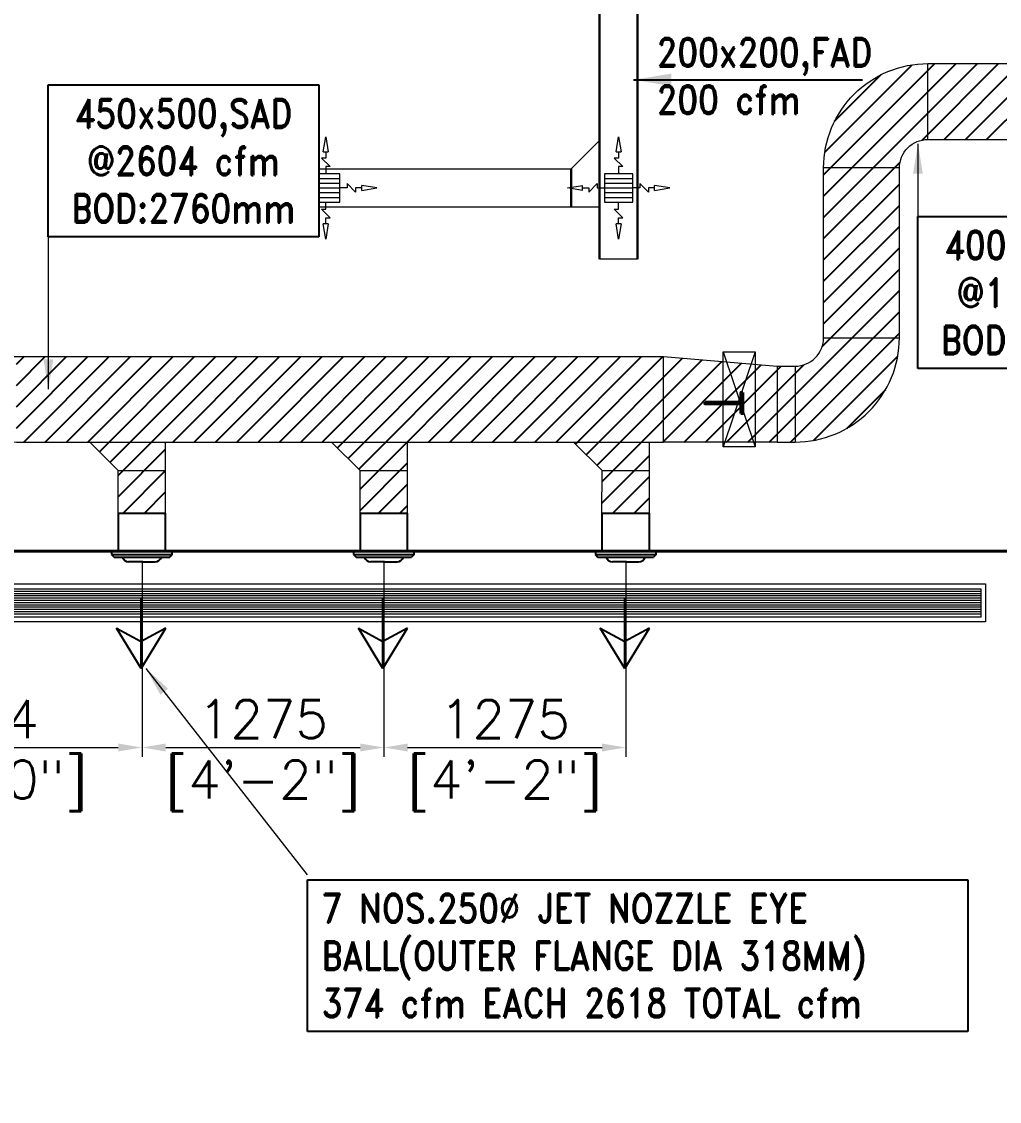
# Model space of a CAD drawing. Header units: millimetres. Extents: x -330573 to 5697, y 22061 to 198972.
# Drawn here: x -84894 to -79740, y 187681 to 193373 of the extents above; entities that cross this region are included whole.
import ezdxf

# ---------------------------------------------------------------- set-up
doc = ezdxf.new("R2010")
doc.units = ezdxf.units.MM
for name, color, linetype, lineweight in [('VL-AC-ACCOUSTIC INSULATION', 32, 'Continuous', 25), ('VL-AC-DIM', 20, 'Continuous', 25), ('VL-AC-FA', 3, 'Continuous', 18), ('VL-AC-FA_TEXT_50', 7, 'Continuous', 18), ('VL-AC-FAT', 3, 'Continuous', 18), ('VL-AC-RAT', 1, 'Continuous', 5), ('VL-AC-SA', 6, 'Continuous', 5), ('VL-AC-SA_TEXT_50', 7, 'Continuous', 25), ('VL-AC-SAT', 72, 'Continuous', 25), ('VL-AC-WALL CUTOUT', 7, 'Continuous', 18), ('VL-FC', 21, 'Continuous', 18)]:
    doc.layers.add(name, color=color, linetype=linetype, lineweight=lineweight)
doc.styles.add('ROMANS', font='romans.shx', dxfattribs={"height": 200})
doc.styles.add('VOLTAS - ROMAND', font='romand.shx', dxfattribs={"width": 0.85})
doc.dimstyles.new('VL_DIM', dxfattribs={"dimscale": 1.25, "dimtxt": 200, "dimasz": 125, "dimexe": 50, "dimexo": 50, "dimgap": 50, "dimtad": 1, "dimdec": 0, "dimrnd": 1, "dimzin": 9, "dimdsep": 46, "dimtxsty": 'ROMANS', "dimcen": 0.09, "dimdle": 35, "dimclrd": 7, "dimclre": 7, "dimclrt": 7, "dimadec": 0, "dimazin": 0, "dimtfac": 1, "dimtdec": 0, "dimtmove": 2, "dimatfit": 3, "dimfxl": 1, "dimtolj": 1, "dimtzin": 0, "dimlwd": 15, "dimlwe": 15, "dimarcsym": 1})
doc.dimstyles.new('VOLTAS', dxfattribs={"dimscale": 100, "dimtxt": 2, "dimasz": 2, "dimexe": 0.5, "dimexo": 0.5, "dimgap": 0.5, "dimtad": 1, "dimdec": 0, "dimzin": 12, "dimdsep": 46, "dimtxsty": 'ROMANS', "dimcen": 10, "dimdle": 100, "dimclrd": 7, "dimclre": 7, "dimclrt": 7, "dimadec": 0, "dimazin": 0, "dimtfac": 1, "dimtdec": 0, "dimtmove": 1, "dimatfit": 3, "dimfxl": 0.18, "dimtolj": 1, "dimtzin": 0, "dimarcsym": 2})

# ---------------------------------------------------------------- blocks, each defined once
blk = doc.blocks.new('TOI-FA-GRILL')
at = {"layer": 'VL-AC-FAT', "linetype": 'ByBlock', "lineweight": 0}
for p, q in [((-13.4, 189.4), (13.3, 189.4)), ((-189.4, -13.3), (-189.4, 13.3)), ((189.4, -13.3), (189.4, 13.4)), ((13.4, -189.4), (-13.3, -189.4))]:
    blk.add_line(p, q, dxfattribs=at)
at = {"layer": 'VL-AC-FAT', "color": 8, "linetype": 'ByBlock', "lineweight": 0}
for p, q in [((-75, 50), (75, 50)), ((-75, 25), (75, 25)), ((-75, 0), (75, 0)), ((-75, -25), (75, -25)), ((-75, -50), (75, -50))]:
    blk.add_line(p, q, dxfattribs=at)
at = {"layer": 'VL-AC-FAT', "linetype": 'ByBlock', "lineweight": 0}
for points in [[(-13.4, 189.4), (0, 269.4), (13.3, 189.4)], [(0, 189.4), (-0.1, 157.2), (-23.1, 157.2), (22.9, 112.4), (-0.1, 112.4), (-0.1, 75)], [(-189.4, -13.3), (-269.4, 0), (-189.4, 13.3)], [(-189.4, 0), (-157.2, 0), (-157.2, -23), (-112.4, 23), (-112.4, 0), (-75, 0)], [(189.4, 0.1), (157.2, 0), (157.2, -23), (112.4, 23), (112.4, 0), (75, 0)], [(189.4, -13.3), (269.4, 0.1), (189.4, 13.4)], [(0, -189.4), (0.1, -157.2), (23.1, -157.2), (-22.9, -112.4), (0.1, -112.4), (0.1, -75)], [(13.4, -189.4), (0, -269.4), (-13.3, -189.4)]]:
    blk.add_lwpolyline(points, dxfattribs=at)
blk.add_lwpolyline([(-75, -75), (75, -75), (75, 75), (-75, 75)], close=True, dxfattribs=at)
blk = doc.blocks.new('*U105')
at = {"color": 8}
for p, q in [((30, 66), (31571.2, 66)), ((30, 54), (31571.2, 54)), ((30, 42), (31571.2, 42)), ((30, 30), (31571.2, 30)), ((30, 18), (31571.2, 18)), ((30, 6), (31571.2, 6)), ((30, -6), (31571.2, -6)), ((30, -18), (31571.2, -18)), ((30, -30), (31571.2, -30)), ((30, -42), (31571.2, -42)), ((30, -54), (31571.2, -54))]:
    blk.add_line(p, q, dxfattribs=at)
for points in [[(5.2, 105), (5.3, -95), (31596.5, -95), (31596.4, 105)], [(30, 80), (30.1, -70), (31571.2, -70), (31571.2, 80)]]:
    blk.add_lwpolyline(points, close=True)
blk = doc.blocks.new('*D183')
at = {"layer": 'Defpoints', "color": 0, "transparency": 16777216}
for p in [(-86033.2, 190579.8), (-84259, 190579.8), (-84259, 189546.6)]:
    blk.add_point(p, dxfattribs=at)
at = {"layer": 'VL-AC-DIM', "color": 7, "lineweight": 15, "transparency": 16777216}
for p, q in [((-86033.2, 190529.8), (-86033.2, 189496.6)), ((-84259, 190529.8), (-84259, 189496.6)), ((-85908.2, 189546.6), (-84384, 189546.6))]:
    blk.add_line(p, q, dxfattribs=at)
at = {"layer": 'VL-AC-DIM', "color": 7, "transparency": 16777216}
for points in [[(-85908.2, 189567.4), (-85908.2, 189525.7), (-86033.2, 189546.6)], [(-84384, 189567.4), (-84384, 189525.7), (-84259, 189546.6)]]:
    blk.add_solid(points, dxfattribs=at)
at = {"layer": 'VL-AC-DIM', "color": 7, "transparency": 16777216, "char_height": 200, "attachment_point": 5, "style": 'ROMANS'}
for s, insert in [('\\A1;1774', (-85146.1, 189696.6)), ('\\A1;[5\'-10"]', (-85146.1, 189344.2))]:
    blk.add_mtext(s, dxfattribs=dict(at, insert=insert))
blk = doc.blocks.new('*D184')
at = {"layer": 'Defpoints', "color": 0, "transparency": 16777216}
for p in [(-84259, 190579.8), (-82984, 190579.8), (-82984, 189546.6)]:
    blk.add_point(p, dxfattribs=at)
at = {"layer": 'VL-AC-DIM', "color": 7, "lineweight": 15, "transparency": 16777216}
for p, q in [((-84259, 190529.8), (-84259, 189496.6)), ((-82984, 190529.8), (-82984, 189496.6)), ((-84134, 189546.6), (-83109, 189546.6))]:
    blk.add_line(p, q, dxfattribs=at)
at = {"layer": 'VL-AC-DIM', "color": 7, "transparency": 16777216}
for points in [[(-84134, 189567.4), (-84134, 189525.7), (-84259, 189546.6)], [(-83109, 189567.4), (-83109, 189525.7), (-82984, 189546.6)]]:
    blk.add_solid(points, dxfattribs=at)
at = {"layer": 'VL-AC-DIM', "color": 7, "transparency": 16777216, "char_height": 200, "attachment_point": 5, "style": 'ROMANS'}
for s, insert in [('\\A1;1275', (-83621.5, 189696.6)), ('\\A1;[4\'-2"]', (-83621.5, 189344.2))]:
    blk.add_mtext(s, dxfattribs=dict(at, insert=insert))
blk = doc.blocks.new('*D185')
at = {"layer": 'Defpoints', "color": 0, "transparency": 16777216}
for p in [(-82984, 190579.8), (-81709, 190579.8), (-81709, 189546.6)]:
    blk.add_point(p, dxfattribs=at)
at = {"layer": 'VL-AC-DIM', "color": 7, "lineweight": 15, "transparency": 16777216}
for p, q in [((-82984, 190529.8), (-82984, 189496.6)), ((-81709, 190529.8), (-81709, 189496.6)), ((-82859, 189546.6), (-81834, 189546.6))]:
    blk.add_line(p, q, dxfattribs=at)
at = {"layer": 'VL-AC-DIM', "color": 7, "transparency": 16777216}
for points in [[(-82859, 189567.4), (-82859, 189525.7), (-82984, 189546.6)], [(-81834, 189567.4), (-81834, 189525.7), (-81709, 189546.6)]]:
    blk.add_solid(points, dxfattribs=at)
at = {"layer": 'VL-AC-DIM', "color": 7, "transparency": 16777216, "char_height": 200, "attachment_point": 5, "style": 'ROMANS'}
for s, insert in [('\\A1;1275', (-82346.5, 189696.6)), ('\\A1;[4\'-2"]', (-82346.5, 189344.2))]:
    blk.add_mtext(s, dxfattribs=dict(at, insert=insert))
blk = doc.blocks.new('VL SA JET NOZZEL')
at = {"layer": 'VL-AC-SAT'}
for p, q in [((4.4, 562.5, 0), (-125.3, 349.6, 0)), ((4.4, 562.5, 0), (4.4, 191.9, 0)), ((4.4, 191.9, 0), (4.4, 562.5, 0)), ((4.4, 562.5, 0), (134.2, 349.6, 0)), ((4.4, 562.5, 0), (4.4, 191.9, 0)), ((4.4, 191.9, 0), (4.4, 562.5, 0)), ((-125.3, 349.6, 0), (4.4, 418.7, 0)), ((134.2, 349.6, 0), (4.4, 418.7, 0)), ((0, 0), (-70, 0)), ((0, 0), (70, 0)), ((-160, -40), (-146.6, -25)), ((160, -40), (-160, -40)), ((160, -40), (146.6, -25))]:
    blk.add_line(p, q, dxfattribs=at)
for points in [[(-160, -40), (-160, -55), (160, -55), (160, -40)], [(146.6, -25), (-146.6, -25)]]:
    blk.add_lwpolyline(points, dxfattribs=at)
at = {"layer": 'VL-AC-SAT', "elevation": 0}
blk.add_lwpolyline([(125, -255), (125, -55), (-125, -55), (-125, -255)], close=True, dxfattribs=at)
at = {"layer": 'VL-AC-SAT'}
for centre, start, end in [((-64.1, -42.5), 97.9087, 155.9574), ((64.1, -42.5), 24.0426, 82.0913)]:
    blk.add_arc(centre, 42.9, start, end, dxfattribs=at)

msp = doc.modelspace()

# ---------------------------------------------------------------- linework, layer by layer
at = {"layer": 'VL-AC-FA', "linetype": 'ByBlock', "lineweight": 30}
for points in [[(-81847, 192121.5), (-81847, 193459.9, -0.244219), (-81730.2, 193684.9, -0.244219)], [(-81647, 192121.5), (-81647, 193459.9, -0.414214), (-81572, 193534.9), (-80806.9, 193534.9)]]:
    msp.add_lwpolyline(points, format="xyb", dxfattribs=at)
at = {"layer": 'VL-AC-FA'}
for points in [[(-83565.5, 192596.5), (-81997, 192596.5)], [(-83565.5, 192596.5), (-83565.5, 192396.5)], [(-83565.5, 192396.5), (-81847, 192396.5)]]:
    msp.add_lwpolyline(points, dxfattribs=at)
at = {"layer": 'VL-AC-FA', "linetype": 'ByBlock', "lineweight": 30}
msp.add_lwpolyline([(-81997, 192396.5), (-81997, 192596.5)], dxfattribs=at)
at = {"layer": 'VL-AC-FAT'}
for points in [[(-81997, 192596.5), (-81847, 192746.5)], [(-81647, 192121.5), (-81847, 192121.5)]]:
    msp.add_lwpolyline(points, dxfattribs=at)
at = {"layer": 'VL-AC-SA'}
for points in [[(-85070.6, 193654), (-85070.6, 191756.9, 0.414214), (-84920.6, 191606.9), (-81510.9, 191606.9)], [(-80910.9, 191556.9), (-80816.6, 191556.9, 0.414214), (-80666.6, 191706.9), (-80666.6, 192601.9, -0.414214), (-80116.6, 193151.9), (-75318.2, 193151.9)], [(-80910.9, 191156.9), (-80816.6, 191156.9, 0.414214), (-80266.6, 191706.9), (-80266.6, 192601.9, -0.414214), (-80116.6, 192751.9), (-75318.2, 192751.9)], [(-85477.5, 191533.8, 0.306562), (-84920.6, 191156.9), (-81510.9, 191156.9)]]:
    msp.add_lwpolyline(points, format="xyb", dxfattribs=at)
for points in [[(-80116.6, 192751.9), (-80116.6, 193151.9)], [(-80266.6, 192601.9), (-80666.6, 192601.9)], [(-80666.6, 191706.9), (-80266.6, 191706.9)], [(-80816.6, 191556.9), (-80816.6, 191156.9)], [(-84384.4, 191006.8), (-84534.5, 191156.8)], [(-84134.5, 190780.1), (-84134.5, 191156.9)], [(-83109.4, 191006.8), (-83259.5, 191156.8)], [(-82859.5, 190779.8), (-82859.5, 191156.9)], [(-81834.4, 191006.8), (-81984.5, 191156.8)], [(-81584.5, 190779.5), (-81584.5, 191156.9)], [(-84384.5, 190780.1), (-84384.4, 191006.8)], [(-84384.4, 191006.8), (-84134.4, 191006.9)], [(-83109.5, 190779.8), (-83109.4, 191006.8)], [(-83109.4, 191006.8), (-82859.4, 191006.9)], [(-81834.5, 190779.5), (-81834.4, 191006.8)], [(-81834.4, 191006.8), (-81584.4, 191006.9)]]:
    msp.add_lwpolyline(points, dxfattribs=at)
msp.add_lwpolyline([(-81510.9, 191606.9), (-80910.9, 191556.9), (-80910.9, 191156.9), (-81510.9, 191156.9)], close=True, dxfattribs=at)
at = {"layer": 'VL-AC-WALL CUTOUT'}
for points in [[(-81195.9, 191631.8), (-81027.3, 191131.9)], [(-81027.3, 191631.9), (-81195.8, 191131.9)]]:
    msp.add_lwpolyline(points, dxfattribs=at)
msp.add_lwpolyline([(-81195.8, 191631.9), (-81027.3, 191631.9), (-81027.3, 191131.9), (-81195.8, 191131.9)], close=True, dxfattribs=at)

# ---------------------------------------------------------------- block references
at = {"layer": 'VL-AC-FAT'}
for p in [(-83290.5, 192496.5), (-81747.1, 192496.5)]:
    msp.add_blockref('TOI-FA-GRILL', p, dxfattribs=at)
at = {"layer": 'VL-AC-RAT', "xscale": -1}
msp.add_blockref('*U105', (-79807.2, 190303.5), dxfattribs=at)
at = {"layer": 'VL-AC-SAT', "rotation": 180}
for p in [(-84259.5, 190524.8, 0), (-82984.5, 190524.8, 0), (-81709.5, 190524.8, 0)]:
    msp.add_blockref('VL SA JET NOZZEL', p, dxfattribs=at)

# ---------------------------------------------------------------- texts
at = {"layer": 'VL-AC-FA_TEXT_50', "insert": (-81546.3, 193286.6, 0), "char_height": 150, "width": 1070.367, "attachment_point": 1, "style": 'VOLTAS - ROMAND'}
msp.add_mtext('200x200,FAD\\P200 cfm ', dxfattribs=at)
at = {"layer": 'VL-AC-SA_TEXT_50', "insert": (-81192.9, 191363.1, -25331.5), "char_height": 200, "width": 144.857, "attachment_point": 5, "rotation": 270, "style": 'ROMANS'}
msp.add_mtext('\\pxql;{\\Fromand|c0;T}', dxfattribs=at)
at = {"layer": 'VL-AC-SA_TEXT_50', "insert": (-81646.4, 188449.5), "char_height": 150, "width": 3329.776, "attachment_point": 5, "style": 'VOLTAS - ROMAND', "bg_fill": 19, "box_fill_scale": 1.5, "bg_fill_color": 256, "bg_fill_transparency": 0}
msp.add_mtext('\\pxql;7 NOS.250∅ JET NOZZLE EYE BALL(OUTER FLANGE DIA 318MM)  \\P374 cfm EACH 2618 TOTAL cfm', dxfattribs=at)

# ---------------------------------------------------------------- dimensions: what is measured, and where the dimension line sits
at = {"layer": 'VL-AC-DIM'}
for base, p1, p2, picture, middle in [((-84259, 189546.6), (-86033.2, 190579.8), (-84259, 190579.8), '*D183', (-85146.1, 189546.6)), ((-82984, 189546.6), (-84259, 190579.8), (-82984, 190579.8), '*D184', (-83621.5, 189546.6)), ((-81709, 189546.6), (-82984, 190579.8), (-81709, 190579.8), '*D185', (-82346.5, 189546.6))]:
    dim = msp.add_linear_dim(base=base, p1=p1, p2=p2, dimstyle='VL_DIM', override={"dimscale": 1, "dimpost": '\\X'}, dxfattribs=at)
    dim.commit()
    dim.dimension.update_dxf_attribs({"geometry": picture, "text_midpoint": middle})

# ---------------------------------------------------------------- leaders
at = {"layer": 'VL-AC-FA_TEXT_50'}
msp.add_leader([(-81668.2, 193066.4), (-80460.8, 193066.4)], dimstyle='VOLTAS', override={"dimtad": 0}, dxfattribs=at)

# ---------------------------------------------------------------- next in the draw order: linework, layer by layer
at = {"layer": 'VL-FC', "const_width": 15}
msp.add_lwpolyline([(-74570.9, 171091.9), (-77200.7, 171091.9), (-77200.7, 170501.3), (-109889.9, 170501.3), (-109889.9, 171091.9), (-111960.9, 171091.9), (-111961.4, 190581.8), (-78805.9, 190581.8), (-78805.9, 188901.9)], dxfattribs=at)

# ---------------------------------------------------------------- next in the draw order: texts
at = {"layer": 'VL-AC-SA_TEXT_50', "char_height": 150, "width": 1276.5, "attachment_point": 5, "style": 'VOLTAS - ROMAND', "bg_fill": 19, "box_fill_scale": 1.5, "bg_fill_color": 256, "bg_fill_transparency": 0}
for s, insert in [('450x500,SAD\\P@2604 cfm\\PBOD:2760mm ', (-84040.1, 192639, 0)), ('400x350,SAD\\P@1482 cfm\\PBOD:2910mm ', (-79456.8, 191945.3, 0))]:
    msp.add_mtext(s, dxfattribs=dict(at, insert=insert))

# ---------------------------------------------------------------- next in the draw order: leaders
at = {"layer": 'VL-AC-SA_TEXT_50'}
msp.add_leader([(-84238.2, 189963.8), (-83388.6, 188875)], dimstyle='VL_DIM', override={"dimgap": 50, "dimtad": 0}, dxfattribs=at)

# ---------------------------------------------------------------- next in the draw order: hatches: boundary and pattern name
at = {"layer": 'VL-AC-ACCOUSTIC INSULATION'}
h = msp.add_hatch(dxfattribs=at)
h.set_pattern_fill('ANSI31', color=8, scale=25)
h.set_pattern_definition([(45, (-79961.36, 1654.86), (-56.1266, 56.1266), [])])
h.paths.add_polyline_path([(-85870.6, 191606.9), (-85870.6, 191303), (-85908.6, 191303), (-85908.7, 190779.4), (-86158.7, 190779.4), (-86158.6, 191303), (-86884.7, 191303.1), (-87034, 191153.8), (-87034.1, 190779.9), (-87284.1, 190779.9), (-87284, 191303.2), (-88009.4, 191303.3), (-88159.4, 191153.4), (-88159.5, 190779.4), (-88409.5, 190779.5), (-88409.4, 191303.4), (-89184.5, 191303.5), (-89334.4, 191153.7), (-89334.5, 190779.8), (-89584.5, 190779.8), (-89584.4, 191303.6), (-90123.4, 191303.7), (-90123.4, 191606.9)])
edge = h.paths.add_edge_path()
edge.add_line((-84920.6, 191606.9), (-81510.9, 191606.9))
edge.add_line((-81510.9, 191606.9), (-80910.9, 191556.9))
edge.add_line((-80910.9, 191556.9), (-80816.6, 191556.9))
edge.add_arc((-80816.6, 191706.9), 150, 270, 360)
edge.add_line((-80666.6, 191706.9), (-80666.6, 192601.9))
edge.add_arc((-80116.6, 192601.9), 550, 90, 180, ccw=False)
edge.add_line((-80116.6, 193151.9), (-75318.2, 193151.9))
edge.add_line((-75318.2, 193151.9), (-75318.2, 192751.9))
edge.add_line((-75318.2, 192751.9), (-75543.2, 192751.9))
edge.add_line((-75543.2, 192751.9), (-75543.2, 189772.8))
edge.add_line((-75543.2, 189772.8), (-75993.2, 189772.8))
edge.add_line((-75993.2, 189772.8), (-75993.2, 192601.9))
edge.add_line((-75993.2, 192601.9), (-76143.2, 192751.9))
edge.add_line((-76143.2, 192751.9), (-78227.5, 192751.9))
edge.add_line((-78227.5, 192751.9), (-78227.5, 189772.8))
edge.add_line((-78227.5, 189772.8), (-78677.5, 189772.8))
edge.add_line((-78677.5, 189772.8), (-78677.5, 192601.9))
edge.add_line((-78677.5, 192601.9), (-78827.5, 192751.9))
edge.add_line((-78827.5, 192751.9), (-80116.6, 192751.9))
edge.add_arc((-80116.6, 192601.9), 150, 90, 180)
edge.add_line((-80266.6, 192601.9), (-80266.6, 191706.9))
edge.add_arc((-80816.6, 191706.9), 550, -90, 0, ccw=False)
edge.add_line((-80816.6, 191156.9), (-80910.9, 191156.9))
edge.add_line((-80910.9, 191156.9), (-81510.9, 191156.9))
edge.add_line((-81510.9, 191156.9), (-81584.5, 191156.9))
edge.add_line((-81584.5, 191156.9), (-81584.5, 190779.5))
edge.add_line((-81584.5, 190779.5), (-81834.5, 190779.5))
edge.add_line((-81834.5, 190779.5), (-81834.4, 191006.8))
edge.add_line((-81834.4, 191006.8), (-81984.5, 191156.9))
edge.add_line((-81984.5, 191156.9), (-82859.5, 191156.9))
edge.add_line((-82859.5, 191156.9), (-82859.5, 190779.8))
edge.add_line((-82859.5, 190779.8), (-83109.5, 190779.8))
edge.add_line((-83109.5, 190779.8), (-83109.4, 191006.8))
edge.add_line((-83109.4, 191006.8), (-83259.5, 191156.9))
edge.add_line((-83259.5, 191156.9), (-84134.5, 191156.9))
edge.add_line((-84134.5, 191156.9), (-84134.5, 190780.1))
edge.add_line((-84134.5, 190780.1), (-84384.5, 190780.1))
edge.add_line((-84384.5, 190780.1), (-84384.4, 191006.8))
edge.add_line((-84384.4, 191006.8), (-84534.5, 191156.9))
edge.add_line((-84534.5, 191156.9), (-84920.6, 191156.9))
edge.add_line((-84920.6, 191156.9), (-84920.6, 191606.9))

# ---------------------------------------------------------------- next in the draw order: leaders
at = {"layer": 'VL-AC-SA_TEXT_50'}
for points in [[(-80169.2, 192728.7), (-80169.2, 192345.1)], [(-84752.5, 191436), (-84752.5, 192239.2)]]:
    msp.add_leader(points, dimstyle='VL_DIM', override={"dimtad": 0, "dimclrd": 256}, dxfattribs=at)

doc.saveas('drawing.dxf')
